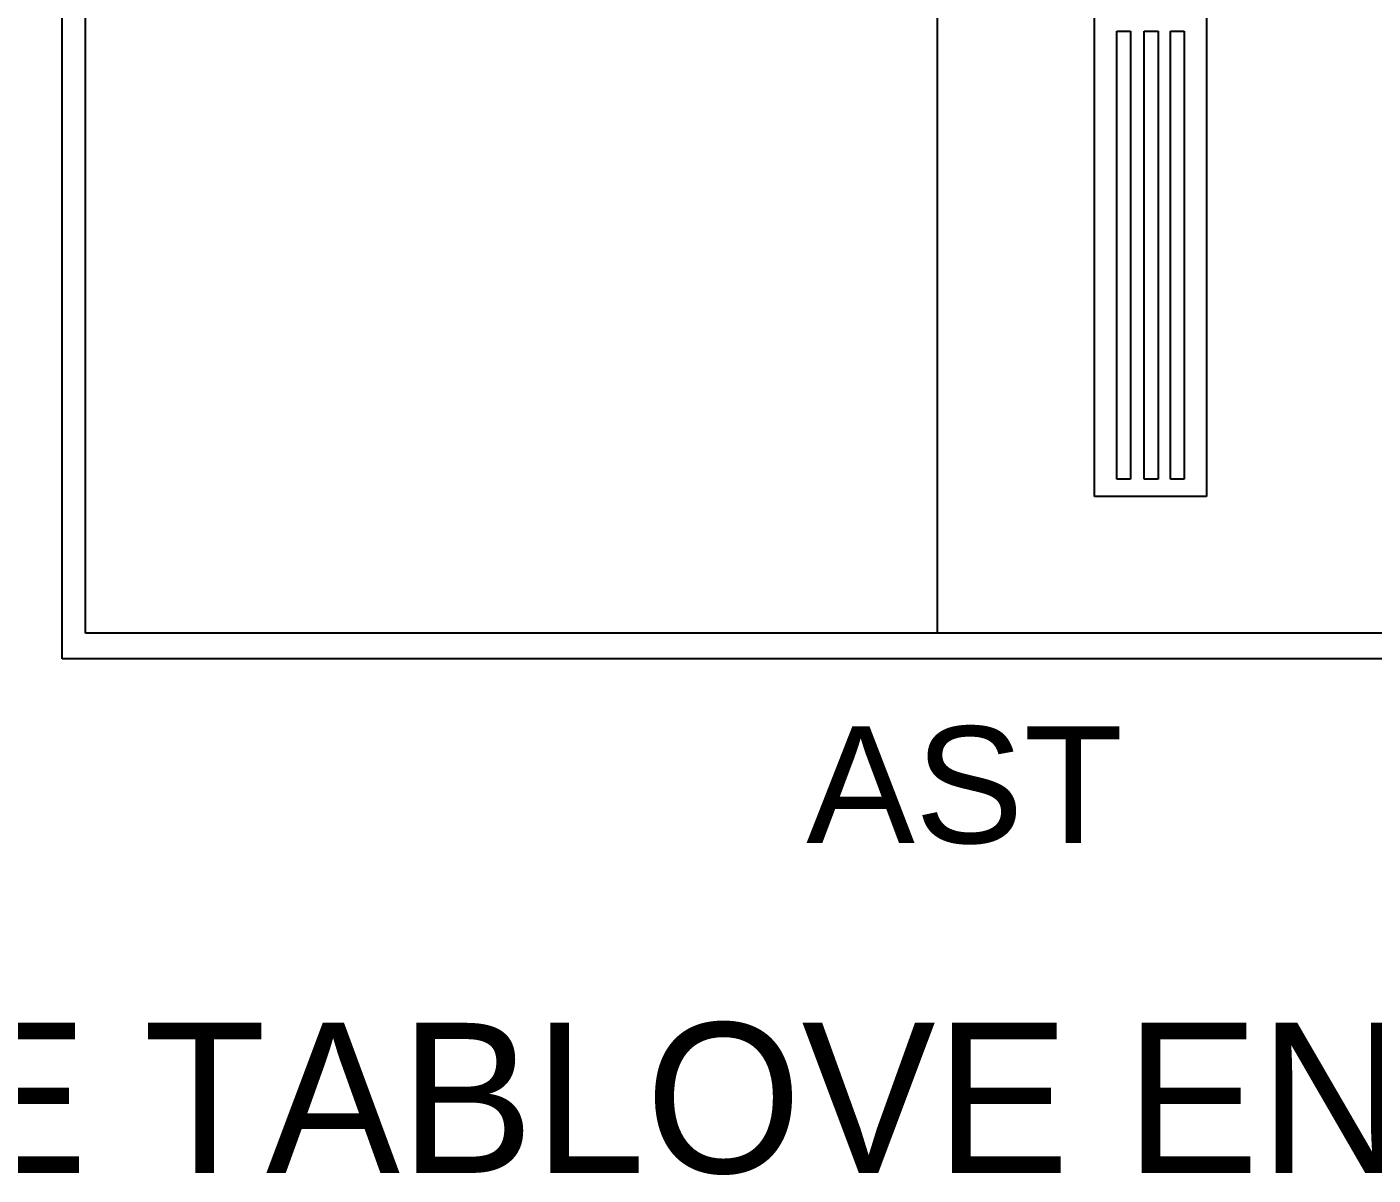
# Model space of a CAD drawing. Header units: millimetres. Extents: x -1335 to 33749, y 2338 to 5277.
# Drawn here: x 29794.5 to 30001.7, y 2686.8 to 2863.6 of the extents above; entities that cross this region are included whole.
import ezdxf

# ---------------------------------------------------------------- set-up
doc = ezdxf.new("R2010")
doc.units = ezdxf.units.MM
doc.layers.add('ASEMBOL', color=41, linetype='Continuous')
doc.styles.add('BGOTMDBT', font='vinet.ttf')
doc.styles.get("Standard").update_dxf_attribs({"font": 'arial.ttf'})

msp = doc.modelspace()

# ---------------------------------------------------------------- linework, layer by layer
for p, q in [((29799.92, 2766.27, 16.46), (29799.92, 3002.98, 16.46)), ((29803.52, 2770.25, 16.46), (29803.52, 2999.38, 16.46)), ((30084.92, 2770.25, 16.46), (29803.52, 2770.25, 16.46)), ((30087.51, 2766.27, 16.46), (29799.92, 2766.27, 16.46))]:
    msp.add_line(p, q)
at = {"layer": 'ASEMBOL'}
for p, q in [((29934.67, 2770.25, 16.46), (29934.67, 2999.38, 16.46)), ((29958.88, 2791.26, 16.46), (29958.88, 2869.13, 16.46)), ((29976.13, 2869.13, 16.46), (29976.13, 2791.26, 16.46)), ((29962.31, 2793.95, 16.46), (29962.31, 2862.95, 16.46)), ((29962.31, 2862.95, 16.46), (29964.42, 2862.95, 16.46)), ((29964.42, 2862.95, 16.46), (29964.42, 2793.95, 16.46)), ((29966.53, 2793.95, 16.46), (29966.53, 2862.95, 16.46)), ((29966.53, 2862.95, 16.46), (29968.64, 2862.95, 16.46)), ((29968.64, 2862.95, 16.46), (29968.64, 2793.95, 16.46)), ((29970.54, 2793.95, 16.46), (29970.54, 2862.95, 16.46)), ((29970.54, 2862.95, 16.46), (29972.65, 2862.95, 16.46)), ((29972.65, 2862.95, 16.46), (29972.65, 2793.95, 16.46)), ((29964.42, 2793.95, 16.46), (29962.31, 2793.95, 16.46)), ((29968.64, 2793.95, 16.46), (29966.53, 2793.95, 16.46)), ((29972.65, 2793.95, 16.46), (29970.54, 2793.95, 16.46)), ((29976.13, 2791.26, 16.46), (29958.88, 2791.26, 16.46))]:
    msp.add_line(p, q, dxfattribs=at)

# ---------------------------------------------------------------- texts
msp.add_text('AST', height=17.96).set_placement((29914.48, 2737.92, 16.46))
at = {"color": 7, "style": 'BGOTMDBT'}
msp.add_text('ANA PANO VE TABLOVE ENERJİ ODASI DETAYLARI ', height=23.113, dxfattribs=at).set_placement((29594.3, 2687.14))

doc.saveas('drawing.dxf')
